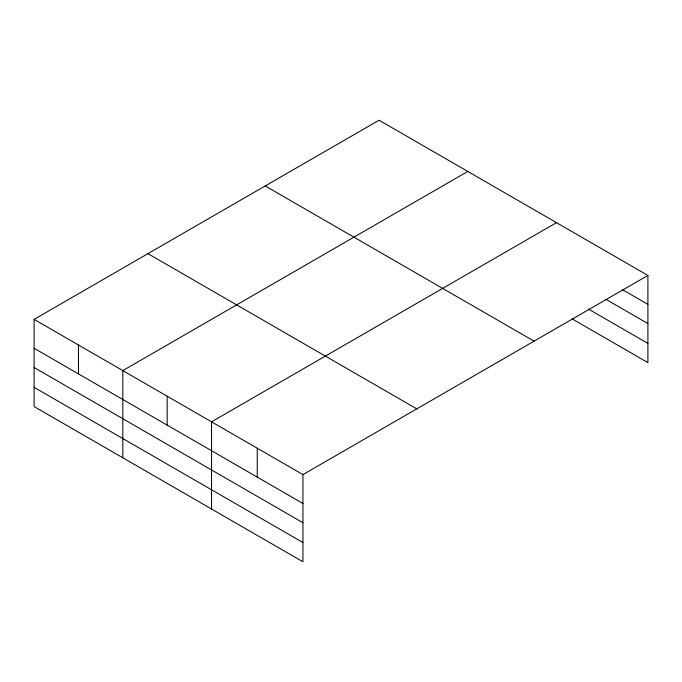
<?xml version="1.0" encoding="UTF-8"?>
<svg xmlns="http://www.w3.org/2000/svg" width="682" height="682" viewBox="0 0 682 682"><rect width="100%" height="100%" fill="white"/><g stroke="black" fill="none" stroke-linecap="round" stroke-linejoin="round"><path stroke-width="1.02" d="M647.9 275.443L379.056 120.22L34.1 319.381L34.1 406.557L302.944 561.78L302.944 474.595L647.9 275.443L647.9 362.619L572.036 318.818M467.775 171.446L122.82 370.599L122.82 457.784M556.495 222.664L211.539 421.826L211.539 509.002M622.308 289.552L647.9 304.325M605.855 299.287L647.9 323.566M588.489 309.082L647.9 343.387M265.221 185.947L534.066 341.162M147.934 253.661L416.779 408.876M34.1 319.381L302.944 474.595M34.1 348.272L302.944 503.487M34.1 367.504L302.944 522.719M34.1 387.325L302.944 542.54M257.242 448.21L257.242 477.102M167.175 396.216L167.175 425.099M78.456 344.99L78.456 373.881"/></g></svg>
